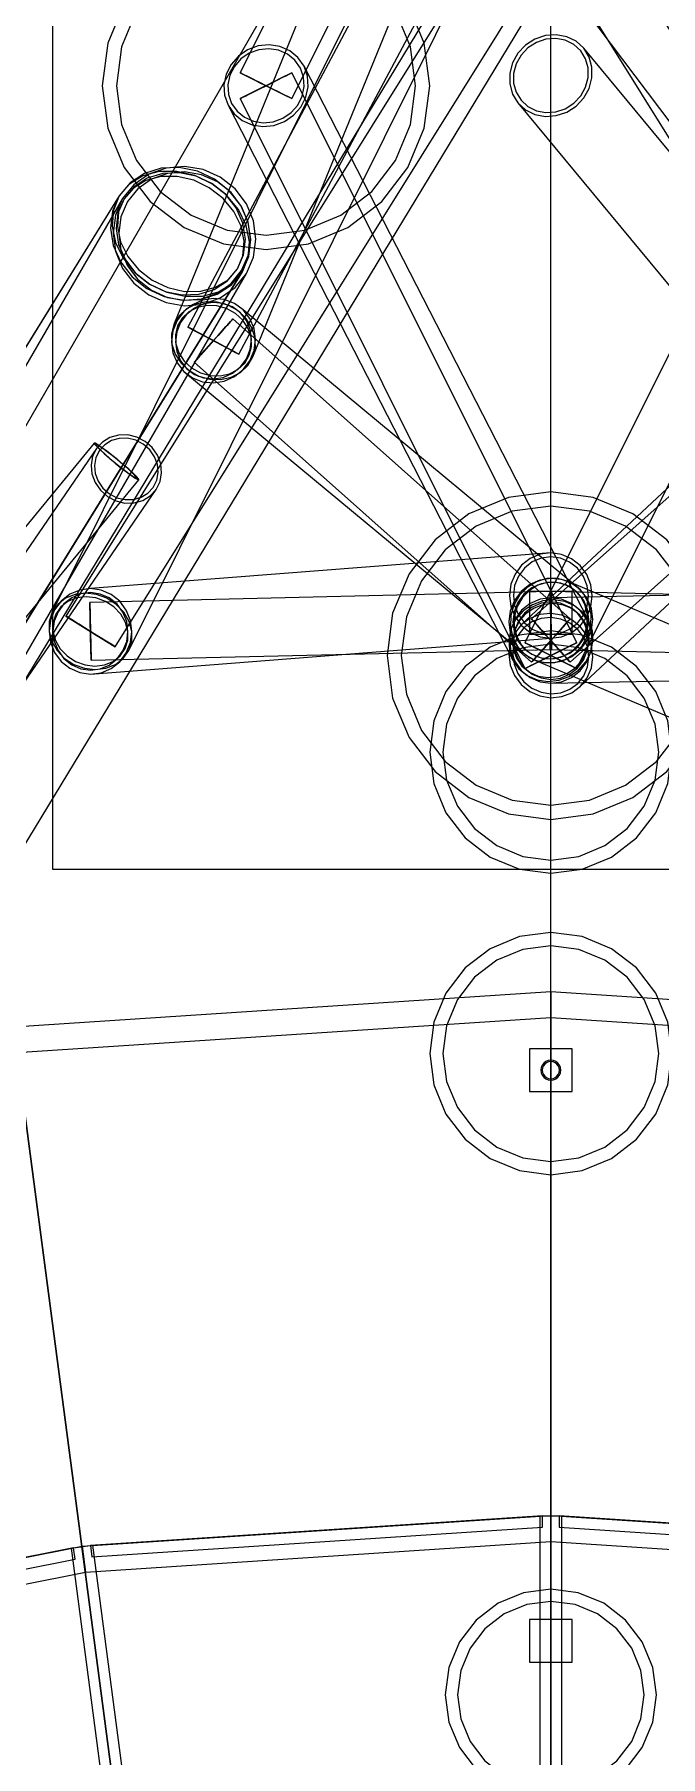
# Model space of a CAD drawing. Header units: millimetres. Extents: x -52000 to 54854, y -52000 to 53750.
# Drawn here: x -3626 to 770, y 23532 to 35620 of the extents above; entities that cross this region are included whole.
import ezdxf

# ---------------------------------------------------------------- set-up
doc = ezdxf.new("R2010")
doc.units = ezdxf.units.MM
for name, color, linetype, lineweight in [('D-BMK-AXIS', 7, 'Continuous', 13), ('D-STR-BASE', 7, 'Continuous', 25), ('D-STR-DECK', 7, 'Continuous', 25), ('D-STR-STRC', 7, 'Continuous', 25)]:
    doc.layers.add(name, color=color, linetype=linetype, lineweight=lineweight)

msp = doc.modelspace()

# ---------------------------------------------------------------- linework, layer by layer
at = {"layer": 'D-BMK-AXIS'}
msp.add_line((0, -24500), (0, 48000), dxfattribs=at)
msp.add_lwpolyline([(0, 39259.8), (-34000, -19629.9), (34000, -19629.9)], close=True, dxfattribs=at)
at = {"layer": 'D-STR-BASE'}
msp.add_lwpolyline([(-3500, 29759.8), (3500, 29759.8), (3500, 40759.8), (-3500, 40759.8)], close=True, dxfattribs=at)
at = {"layer": 'D-STR-DECK'}
for points in [[(0, 28720), (0, 28900), (-3772.2, 28652.8), (-3748.7, 28474.3)], [(0, 6000), (0, 28900), (-3772.2, 28652.8), (-783.2, 5948.7)], [(3748.7, 28474.3), (3772.2, 28652.8), (0, 28900), (0, 28720)], [(783.2, 5948.7), (3772.2, 28652.8), (0, 28900), (0, 6000)], [(-783.2, 5948.7), (-3772.2, 28652.8), (-7479.9, 27915.3), (-1552.9, 5795.6)], [(-150, 28200), (150, 28200), (150, 28500), (-150, 28500)], [(-70, 28350), (-67.6, 28331.9), (-60.6, 28315), (-49.5, 28300.5), (-35, 28289.4), (-18.1, 28282.4), (0, 28280), (18.1, 28282.4), (35, 28289.4), (49.5, 28300.5), (60.6, 28315), (67.6, 28331.9), (70, 28350), (67.6, 28368.1), (60.6, 28385), (49.5, 28399.5), (35, 28410.6), (18.1, 28417.6), (0, 28420), (-18.1, 28417.6), (-35, 28410.6), (-49.5, 28399.5), (-60.6, 28385), (-67.6, 28368.1)], [(0, 28410), (-15.5, 28408), (-30, 28402), (-42.4, 28392.4), (-52, 28380), (-58, 28365.5), (-60, 28350), (-58, 28334.5), (-52, 28320), (-42.4, 28307.6), (-30, 28298), (-15.5, 28292), (0, 28290), (15.5, 28292), (30, 28298), (42.4, 28307.6), (52, 28320), (58, 28334.5), (60, 28350), (58, 28365.5), (52, 28380), (42.4, 28392.4), (30, 28402), (15.5, 28408)], [(0, 25041.6), (0, 25221.6), (-3292.1, 25005.9), (-3268.6, 24827.4)], [(-59.2, 25141.6), (-59.4, 25221.6), (-3233.2, 25013.6), (-3222.9, 24934.2)], [(-75, 18335.1), (-75, 25221.6), (75, 25221.6), (75, 18335.1)], [(3268.6, 24827.4), (3292.1, 25005.9), (0, 25221.6), (0, 25041.6)], [(3222.9, 24934.2), (3233.2, 25013.6), (59.4, 25221.6), (59.2, 25141.6)], [(-3268.6, 24827.4), (-3292.1, 25005.9), (-6527.8, 24362.2), (-6481.3, 24188.4)], [(-3340.4, 24918.7), (-3351, 24998), (-6470.4, 24377.5), (-6449.9, 24300.2)], [(-2467.6, 18168.4), (-3366.4, 24996.1), (-3217.7, 25015.7), (-2318.9, 18188)]]:
    msp.add_lwpolyline(points, close=True, dxfattribs=at)
at = {"layer": 'D-STR-STRC'}
for points in [[(-277.7, 39373.4), (-2646.8, 33584.1), (-2663.6, 33515.9), (-2660.4, 33444.7), (-2637.3, 33375.2), (-2595.9, 33312.2), (-2539.1, 33260), (-2470.7, 33222.2), (-2395.4, 33201.2), (-2318.3, 33198.6), (-2244.6, 33214.5), (-2179.5, 33247.9), (-2127.2, 33296.4), (-2091.5, 33356.8), (277.7, 39146.2)], [(-268.5, 38049), (-3501, 31563.6), (-3521.9, 31499), (-3523, 31429.6), (-3504.3, 31360.2), (-3467.1, 31295.6), (-3413.9, 31240.1), (-3348.3, 31197.5), (-3274.9, 31170.8), (-3198.6, 31161.7), (-3124.6, 31170.9), (-3057.9, 31197.8), (-3003.2, 31240.4), (-2964.1, 31296), (268.5, 37781.4)], [(-256.5, 36761.1), (-4415, 29902.7), (-4440.1, 29841.5), (-4446.1, 29773.9), (-4432.4, 29704.5), (-4400.1, 29638), (-4351.3, 29578.9), (-4289.4, 29531.3), (-4218.5, 29498.4), (-4143.6, 29482.4), (-4069.6, 29484.5), (-4001.7, 29504.5), (-3944.5, 29541.1), (-3901.9, 29591.6), (256.5, 36450.1)], [(-255.5, 36448.7), (2113.6, 33313.5), (2160.5, 33255.4), (2221.6, 33211.9), (2292.8, 33186), (2369.1, 33179.5), (2445.5, 33192.8), (2516.6, 33225.1), (2577.8, 33274), (2624.6, 33336.4), (2654.1, 33407.9), (2664.2, 33483.7), (2654.1, 33558.5), (2624.6, 33627.4), (255.5, 36762.5)], [(3463.6, 31621.2), (231, 35522.4), (177.2, 35571.3), (111.4, 35603.8), (37.9, 35617.8), (-38.1, 35612.1), (-111.6, 35587.4), (-177.4, 35545.1), (-231.1, 35488.3), (-269.1, 35420.7), (-288.8, 35347.1), (-288.8, 35272.3), (-269, 35201.6), (-231, 35139.6), (3001.5, 31238.4)], [(-4046.9, 30650), (-2137.6, 33941.3), (-2087.5, 34057.1), (-2070.4, 34183), (-2087.5, 34310.3), (-2137.6, 34430.4), (-2217.4, 34535.1), (-2321.3, 34617.2), (-2442.4, 34671.2), (-2572.3, 34693.4), (-2702.2, 34682.2), (-2823.2, 34638.4), (-2927.1, 34565.1), (-3006.9, 34467.1), (-4916.2, 31175.9)], [(-6574.4, 26817.2), (-2166.2, 33952.8), (-2124.6, 34052.9), (-2115.4, 34164.5), (-2139.1, 34279.7), (-2194, 34390.9), (-2276.6, 34490.5), (-2381, 34571.6), (-2500.3, 34628.7), (-2626.2, 34657.9), (-2750.3, 34657.3), (-2864, 34626.9), (-2959.5, 34568.7), (-3030.5, 34486.8), (-7438.8, 27351.2)], [(-5365.5, 28781.8), (-2166.8, 33952.9), (-2120.1, 34061.3), (-2106, 34180.5), (-2125.5, 34302.5), (-2177.3, 34418.8), (-2257.8, 34521.6), (-2361.5, 34603.8), (-2481.4, 34659.9), (-2609.3, 34686), (-2736.5, 34680.4), (-2854.3, 34643.4), (-2954.7, 34577.6), (-3030.9, 34487.4), (-6229.6, 29316.3)], [(2160.6, 33686.1), (-208.5, 31475.5), (-255.4, 31415.8), (-284.9, 31345.5), (-294.9, 31269.4), (-284.9, 31192.6), (-255.4, 31120.4), (-208.5, 31057.7), (-147.5, 31008.8), (-76.3, 30976.9), (0, 30964.4), (76.3, 30972), (147.5, 30999.2), (208.5, 31044.2), (2577.7, 33254.8)], [(-5765.5, 28053.8), (-2771.2, 32426.4), (-2744.1, 32481.3), (-2733.1, 32542.2), (-2739, 32605), (-2761.4, 32665.5), (-2798.7, 32719.4), (-2848.4, 32763.1), (-2907.2, 32793.7), (-2970.9, 32809), (-3035.4, 32808), (-3096.1, 32790.8), (-3148.9, 32758.5), (-3190.3, 32713.4), (-6184.7, 28340.8)], [(-4062.3, 31070.2), (-2893.2, 32493.6), (-2896.2, 32500.9), (-2909.8, 32516.4), (-2932.8, 32539.2), (-2963.9, 32567.7), (-3000.9, 32599.9), (-3041.2, 32633.6), (-3082.2, 32666.6), (-3120.9, 32696.6), (-3154.9, 32721.6), (-3181.7, 32739.8), (-3199.6, 32750), (-3207.3, 32751.6), (-4376.4, 31328.1)], [(4275.3, 30023.5), (116.8, 31781.9), (45.6, 31800.9), (-28.8, 31799.8), (-101.1, 31778.7), (-166.6, 31738.9), (-220.8, 31683.3), (-259.9, 31615.5), (-281.3, 31540.2), (-283.5, 31462.6), (-266.4, 31387.9), (-231.1, 31321.3), (-180.1, 31267.2), (-116.8, 31229.3), (4041.6, 29470.9)], [(3232.5, 31729.8), (0, 31665.2), (-75.2, 31655.1), (-145.2, 31625.2), (-205.4, 31577.6), (-251.5, 31515.5), (-280.5, 31443.2), (-290.4, 31365.6), (-280.5, 31287.9), (-251.5, 31215.5), (-205.4, 31153.3), (-145.2, 31105.6), (-75.2, 31075.5), (0, 31065.2), (3232.5, 31129.8)]]:
    msp.add_lwpolyline(points, dxfattribs=at)
for points in [[(-2181.7, 35350.7), (-1818.3, 35168.9), (181.7, 39168.9), (-181.7, 39350.7)], [(-2548.4, 33566), (-2189.8, 33374.9), (179.3, 37819.6), (-179.3, 38010.8)], [(-3404.9, 31537.5), (-3060.2, 31322.2), (172.3, 36498), (-172.3, 36713.2)], [(-172.3, 36498), (3060.2, 31322.2), (3404.9, 31537.5), (172.3, 36713.2)], [(-850, 35259.8), (-889.2, 35557.5), (-1004.1, 35834.8), (-1186.8, 36073), (-1425, 36255.7), (-1702.4, 36370.6), (-2000, 36409.8), (-2297.6, 36370.6), (-2575, 36255.7), (-2813.2, 36073), (-2995.9, 35834.8), (-3110.8, 35557.5), (-3150, 35259.8), (-3110.8, 34962.2), (-2995.9, 34684.8), (-2813.2, 34446.6), (-2575, 34263.9), (-2297.6, 34149), (-2000, 34109.8), (-1702.4, 34149), (-1425, 34263.9), (-1186.8, 34446.6), (-1004.1, 34684.8), (-889.2, 34962.2)], [(-950, 35259.8), (-985.8, 35531.6), (-1090.7, 35784.8), (-1257.5, 36002.3), (-1475, 36169.1), (-1728.2, 36274), (-2000, 36309.8), (-2271.8, 36274), (-2525, 36169.1), (-2742.5, 36002.3), (-2909.3, 35784.8), (-3014.2, 35531.6), (-3050, 35259.8), (-3014.2, 34988.1), (-2909.3, 34734.8), (-2742.5, 34517.4), (-2525, 34350.5), (-2271.8, 34245.6), (-2000, 34209.8), (-1728.2, 34245.6), (-1475, 34350.5), (-1257.5, 34517.4), (-1090.7, 34734.8), (-985.8, 34988.1)], [(-2295.8, 35267.1), (-2291.3, 35192.6), (-2266.9, 35122.8), (-266.9, 31228.1), (-224.3, 31167.6), (-166.4, 31120.6), (-97.2, 31090.2), (-21.4, 31078.5), (55.9, 31086.4), (129.3, 31113.3), (194, 31157.4), (245.4, 31215.6), (280.2, 31284), (295.8, 31357.9), (291.3, 31432.4), (266.9, 31502.2), (-1733.1, 35396.9), (-1775.7, 35457.4), (-1833.6, 35504.4), (-1902.8, 35534.8), (-1978.6, 35546.5), (-2055.9, 35538.6), (-2129.3, 35511.7), (-2194, 35467.6), (-2245.4, 35409.4), (-2280.2, 35341)], [(-2266.9, 35122.8), (-2224.3, 35062.3), (-2166.4, 35015.2), (-2097.2, 34984.8), (-2021.4, 34973.2), (-1944.1, 34981.1), (-1870.7, 35008), (-1806, 35052), (-1754.6, 35110.2), (-1719.8, 35178.6), (-1704.2, 35252.6), (-1708.7, 35327), (-1733.1, 35396.9), (-1775.7, 35457.4), (-1833.6, 35504.4), (-1902.8, 35534.8), (-1978.6, 35546.5), (-2055.9, 35538.6), (-2129.3, 35511.7), (-2194, 35467.6), (-2245.4, 35409.4), (-2280.2, 35341), (-2295.8, 35267.1), (-2291.3, 35192.6)], [(231, 35522.4), (177.2, 35571.3), (111.4, 35603.8), (37.9, 35617.8), (-38.1, 35612.1), (-111.6, 35587.4), (-177.4, 35545.1), (-231.1, 35488.3), (-269.1, 35420.7), (-288.8, 35347.1), (-288.8, 35272.3), (-269, 35201.6), (-231, 35139.6), (-177.2, 35090.7), (-111.4, 35058.2), (-37.9, 35044.3), (38.1, 35049.9), (111.6, 35074.7), (177.4, 35117), (231.1, 35173.8), (269.1, 35241.3), (288.8, 35315), (288.8, 35389.8), (269, 35460.5)], [(209.4, 35504.6), (160.7, 35548.9), (101, 35578.4), (34.4, 35591), (-34.6, 35585.9), (-101.1, 35563.4), (-160.8, 35525.1), (-209.6, 35473.6), (-244, 35412.4), (-261.8, 35345.6), (-261.8, 35277.8), (-243.9, 35213.6), (-209.4, 35157.5), (-160.7, 35113.2), (-101, 35083.7), (-34.4, 35071.1), (34.6, 35076.2), (101.1, 35098.6), (160.8, 35136.9), (209.6, 35188.5), (244, 35249.7), (261.8, 35316.5), (261.8, 35384.3), (243.9, 35448.4)], [(-2242, 35135.6), (-2203.4, 35080.7), (-2150.9, 35038), (-2088.2, 35010.5), (-2019.4, 34999.9), (-1949.4, 35007.1), (-1882.7, 35031.5), (-1824.1, 35071.4), (-1777.5, 35124.2), (-1746, 35186.2), (-1731.8, 35253.2), (-1735.9, 35320.7), (-1758, 35384.1), (-1796.6, 35438.9), (-1849.1, 35481.6), (-1911.8, 35509.2), (-1980.6, 35519.7), (-2050.6, 35512.6), (-2117.3, 35488.2), (-2175.9, 35448.2), (-2222.5, 35395.5), (-2254, 35333.4), (-2268.2, 35266.4), (-2264.1, 35198.9)], [(-2181.7, 35350.7), (-2175.6, 35347.6), (-2157.4, 35338.5), (-2128.5, 35324.1), (-2090.9, 35305.3), (-2047, 35283.3), (-2000, 35259.8), (-1953, 35236.3), (-1909.1, 35214.4), (-1871.5, 35195.6), (-1842.6, 35181.1), (-1824.4, 35172), (-1818.3, 35168.9), (-1824.4, 35172), (-1842.6, 35181.1), (-1871.5, 35195.6), (-1909.1, 35214.4), (-1953, 35236.3), (-2000, 35259.8), (-2047, 35283.3), (-2090.9, 35305.3), (-2128.5, 35324.1), (-2157.4, 35338.5), (-2175.6, 35347.6)], [(-2181.7, 35168.9), (-181.7, 31168.9), (181.7, 31350.7), (-1818.3, 35350.7)], [(-2181.7, 35168.9), (-2175.6, 35172), (-2157.4, 35181.1), (-2128.5, 35195.6), (-2090.9, 35214.4), (-2047, 35236.3), (-2000, 35259.8), (-1953, 35283.3), (-1909.1, 35305.3), (-1871.5, 35324.1), (-1842.6, 35338.5), (-1824.4, 35347.6), (-1818.3, 35350.7), (-1824.4, 35347.6), (-1842.6, 35338.5), (-1871.5, 35324.1), (-1909.1, 35305.3), (-1953, 35283.3), (-2000, 35259.8), (-2047, 35236.3), (-2090.9, 35214.4), (-2128.5, 35195.6), (-2157.4, 35181.1), (-2175.6, 35172)], [(-2167.4, 35343.5), (-2161.7, 35340.7), (-2145, 35332.3), (-2118.4, 35319), (-2083.7, 35301.7), (-2043.3, 35281.5), (-2000, 35259.8), (-1956.7, 35238.2), (-1916.3, 35218), (-1881.6, 35200.6), (-1855, 35187.3), (-1838.3, 35179), (-1832.6, 35176.1), (-1838.3, 35179), (-1855, 35187.3), (-1881.6, 35200.6), (-1916.3, 35218), (-1956.7, 35238.2), (-2000, 35259.8), (-2043.3, 35281.5), (-2083.7, 35301.7), (-2118.4, 35319), (-2145, 35332.3), (-2161.7, 35340.7)], [(-2167.4, 35176.1), (-2161.7, 35179), (-2145, 35187.3), (-2118.4, 35200.6), (-2083.7, 35218), (-2043.3, 35238.2), (-2000, 35259.8), (-1956.7, 35281.5), (-1916.3, 35301.7), (-1881.6, 35319), (-1855, 35332.3), (-1838.3, 35340.7), (-1832.6, 35343.5), (-1838.3, 35340.7), (-1855, 35332.3), (-1881.6, 35319), (-1916.3, 35301.7), (-1956.7, 35281.5), (-2000, 35259.8), (-2043.3, 35238.2), (-2083.7, 35218), (-2118.4, 35200.6), (-2145, 35187.3), (-2161.7, 35179)], [(-181.7, 31350.7), (181.7, 31168.9), (2181.7, 35168.9), (1818.3, 35350.7)], [(-2572.3, 34693.4), (-2702.2, 34682.2), (-2823.2, 34638.4), (-2927.1, 34565.1), (-3006.9, 34467.1), (-3057, 34351.3), (-3074.1, 34225.4), (-3057, 34098), (-3006.9, 33977.9), (-2927.1, 33873.3), (-2823.2, 33791.1), (-2702.2, 33737.2), (-2572.3, 33715), (-2442.4, 33726.2), (-2321.3, 33770), (-2217.4, 33843.3), (-2137.6, 33941.3), (-2087.5, 34057.1), (-2070.4, 34183), (-2087.5, 34310.3), (-2137.6, 34430.4), (-2217.4, 34535.1), (-2321.3, 34617.2), (-2442.4, 34671.2)], [(-3030.9, 34487.4), (-3077.6, 34379), (-3091.7, 34259.7), (-3072.2, 34137.8), (-3020.4, 34021.5), (-2939.9, 33918.7), (-2836.2, 33836.4), (-2716.3, 33780.3), (-2588.4, 33754.2), (-2461.2, 33759.8), (-2343.4, 33796.8), (-2243, 33862.7), (-2166.8, 33952.9), (-2120.1, 34061.3), (-2106, 34180.5), (-2125.5, 34302.5), (-2177.3, 34418.8), (-2257.8, 34521.6), (-2361.5, 34603.8), (-2481.4, 34659.9), (-2609.3, 34686), (-2736.5, 34680.4), (-2854.3, 34643.4), (-2954.7, 34577.6)], [(-3030.5, 34486.8), (-3072, 34386.7), (-3081.3, 34275.1), (-3057.6, 34159.9), (-3002.6, 34048.7), (-2920.1, 33949.1), (-2815.6, 33868), (-2696.4, 33810.9), (-2570.4, 33781.7), (-2446.4, 33782.3), (-2332.7, 33812.7), (-2237.1, 33870.9), (-2166.2, 33952.8), (-2124.6, 34052.9), (-2115.4, 34164.5), (-2139.1, 34279.7), (-2194, 34390.9), (-2276.6, 34490.5), (-2381, 34571.6), (-2500.3, 34628.7), (-2626.2, 34657.9), (-2750.3, 34657.3), (-2864, 34626.9), (-2959.5, 34568.7)], [(-2996.9, 34466.3), (-3039.9, 34366.4), (-3052.9, 34256.6), (-3034.9, 34144.3), (-2987.2, 34037.1), (-2913.1, 33942.4), (-2817.5, 33866.6), (-2707, 33815), (-2589.2, 33790.9), (-2472, 33796.1), (-2363.5, 33830.2), (-2271, 33890.8), (-2200.8, 33973.9), (-2157.8, 34073.8), (-2144.8, 34183.7), (-2162.8, 34296), (-2210.5, 34403.2), (-2284.6, 34497.8), (-2380.2, 34573.6), (-2490.7, 34625.3), (-2608.5, 34649.4), (-2725.7, 34644.2), (-2834.2, 34610.1), (-2926.7, 34549.4)], [(-2996.5, 34465.8), (-3034.7, 34373.5), (-3043.2, 34270.8), (-3021.4, 34164.6), (-2970.8, 34062.1), (-2894.8, 33970.4), (-2798.5, 33895.7), (-2688.7, 33843.1), (-2572.6, 33816.2), (-2458.4, 33816.7), (-2353.6, 33844.8), (-2265.6, 33898.3), (-2200.2, 33973.8), (-2161.9, 34066.1), (-2153.4, 34168.8), (-2175.2, 34275), (-2225.9, 34377.5), (-2301.9, 34469.2), (-2398.1, 34543.9), (-2508, 34596.5), (-2624, 34623.4), (-2738.3, 34622.9), (-2843, 34594.8), (-2931.1, 34541.3)], [(-2572.3, 34654.8), (-2691.9, 34644.5), (-2803.4, 34604.2), (-2899.2, 34536.6), (-2972.7, 34446.4), (-3018.9, 34339.7), (-3034.6, 34223.7), (-3018.9, 34106.4), (-2972.7, 33995.8), (-2899.2, 33899.3), (-2803.4, 33823.7), (-2691.9, 33773.9), (-2572.3, 33753.5), (-2452.6, 33763.8), (-2341.1, 33804.2), (-2245.3, 33871.7), (-2171.8, 33962), (-2125.6, 34068.7), (-2109.9, 34184.7), (-2125.6, 34302), (-2171.8, 34412.6), (-2245.3, 34509.1), (-2341.1, 34584.7), (-2452.6, 34634.4)], [(-2664, 33461.9), (-2653.9, 33385.5), (-2624.5, 33314.9), (-2577.6, 33254.8), (-208.5, 31290), (-147.4, 31244.7), (-76.3, 31217.1), (0, 31209.2), (76.3, 31221.6), (147.4, 31253.2), (208.5, 31302.1), (255.4, 31364.9), (284.8, 31437.2), (294.9, 31514.2), (284.8, 31590.6), (255.4, 31661.2), (208.5, 31721.2), (-2160.6, 33686.1), (-2221.7, 33731.4), (-2292.8, 33758.9), (-2369.1, 33766.8), (-2445.4, 33754.5), (-2516.6, 33722.8), (-2577.6, 33674), (-2624.5, 33611.2), (-2653.9, 33538.9)], [(-2369.1, 33766.8), (-2445.4, 33754.5), (-2516.6, 33722.8), (-2577.6, 33674), (-2624.5, 33611.2), (-2653.9, 33538.9), (-2664, 33461.9), (-2653.9, 33385.5), (-2624.5, 33314.9), (-2577.6, 33254.8), (-2516.6, 33209.5), (-2445.4, 33182), (-2369.1, 33174.1), (-2292.8, 33186.4), (-2221.7, 33218.1), (-2160.6, 33267), (-2113.8, 33329.7), (-2084.3, 33402), (-2074.2, 33479), (-2084.3, 33555.4), (-2113.8, 33626.1), (-2160.6, 33686.1), (-2221.7, 33731.4), (-2292.8, 33758.9)], [(-2646.8, 33584.1), (-2663.6, 33515.9), (-2660.4, 33444.7), (-2637.3, 33375.2), (-2595.9, 33312.2), (-2539.1, 33260), (-2470.7, 33222.2), (-2395.4, 33201.2), (-2318.3, 33198.6), (-2244.6, 33214.5), (-2179.5, 33247.9), (-2127.2, 33296.4), (-2091.5, 33356.8), (-2074.6, 33425), (-2077.9, 33496.2), (-2100.9, 33565.7), (-2142.3, 33628.7), (-2199.1, 33680.9), (-2267.5, 33718.8), (-2342.8, 33739.7), (-2420, 33742.3), (-2493.6, 33726.4), (-2558.8, 33693), (-2611, 33644.5)], [(-2369.1, 33739.2), (-2438.3, 33728), (-2502.8, 33699.3), (-2558.2, 33655), (-2600.7, 33598.1), (-2627.4, 33532.5), (-2636.5, 33462.7), (-2627.4, 33393.4), (-2600.7, 33329.4), (-2558.2, 33275), (-2502.8, 33233.9), (-2438.3, 33208.9), (-2369.1, 33201.8), (-2299.9, 33212.9), (-2235.4, 33241.6), (-2180.1, 33286), (-2137.6, 33342.8), (-2110.9, 33408.4), (-2101.8, 33478.2), (-2110.9, 33547.5), (-2137.6, 33611.5), (-2180.1, 33666), (-2235.4, 33707), (-2299.9, 33732)], [(-2620.9, 33573.5), (-2636.1, 33511.7), (-2633.2, 33447.1), (-2612.3, 33384.1), (-2574.8, 33327), (-2523.3, 33279.7), (-2461.2, 33245.3), (-2393, 33226.3), (-2323, 33224), (-2256.3, 33238.4), (-2197.2, 33268.7), (-2149.8, 33312.7), (-2117.4, 33367.4), (-2102.1, 33429.2), (-2105, 33493.8), (-2126, 33556.8), (-2163.5, 33613.9), (-2215, 33661.3), (-2277, 33695.6), (-2345.3, 33714.6), (-2415.2, 33716.9), (-2482, 33702.5), (-2541.1, 33672.2), (-2588.4, 33628.2)], [(-2504.1, 33318.6), (-135, 31213.3), (135, 31517.1), (-2234.1, 33622.4)], [(-2504.1, 33318.6), (-2499.5, 33323.7), (-2486, 33338.9), (-2464.6, 33363.1), (-2436.6, 33394.5), (-2404.1, 33431.1), (-2369.1, 33470.5), (-2334.2, 33509.8), (-2301.6, 33546.4), (-2273.7, 33577.9), (-2252.2, 33602), (-2238.7, 33617.2), (-2234.1, 33622.4), (-2238.7, 33617.2), (-2252.2, 33602), (-2273.7, 33577.9), (-2301.6, 33546.4), (-2334.2, 33509.8), (-2369.1, 33470.5), (-2404.1, 33431.1), (-2436.6, 33394.5), (-2464.6, 33363.1), (-2486, 33338.9), (-2499.5, 33323.7)], [(-2493.5, 33330.5), (-2489.2, 33335.3), (-2476.8, 33349.3), (-2457, 33371.5), (-2431.3, 33400.5), (-2401.3, 33434.2), (-2369.1, 33470.5), (-2336.9, 33506.7), (-2306.9, 33540.4), (-2281.2, 33569.4), (-2261.4, 33591.6), (-2249, 33605.6), (-2244.8, 33610.4), (-2249, 33605.6), (-2261.4, 33591.6), (-2281.2, 33569.4), (-2306.9, 33540.4), (-2336.9, 33506.7), (-2369.1, 33470.5), (-2401.3, 33434.2), (-2431.3, 33400.5), (-2457, 33371.5), (-2476.8, 33349.3), (-2489.2, 33335.3)], [(-135, 31517.1), (135, 31213.3), (2504.1, 33318.6), (2234.1, 33622.4)], [(-2548.4, 33566), (-2542.3, 33562.8), (-2524.4, 33553.2), (-2495.9, 33538), (-2458.8, 33518.3), (-2415.5, 33495.2), (-2369.1, 33470.5), (-2322.7, 33445.7), (-2279.5, 33422.7), (-2242.3, 33402.9), (-2213.8, 33387.7), (-2195.9, 33378.1), (-2189.8, 33374.9), (-2195.9, 33378.1), (-2213.8, 33387.7), (-2242.3, 33402.9), (-2279.5, 33422.7), (-2322.7, 33445.7), (-2369.1, 33470.5), (-2415.5, 33495.2), (-2458.8, 33518.3), (-2495.9, 33538), (-2524.4, 33553.2), (-2542.3, 33562.8)], [(-2534.3, 33558.5), (-2528.7, 33555.5), (-2512.2, 33546.7), (-2485.9, 33532.7), (-2451.7, 33514.5), (-2411.9, 33493.3), (-2369.1, 33470.5), (-2326.4, 33447.7), (-2286.5, 33426.4), (-2252.3, 33408.2), (-2226.1, 33394.2), (-2209.6, 33385.4), (-2203.9, 33382.4), (-2209.6, 33385.4), (-2226.1, 33394.2), (-2252.3, 33408.2), (-2286.5, 33426.4), (-2326.4, 33447.7), (-2369.1, 33470.5), (-2411.9, 33493.3), (-2451.7, 33514.5), (-2485.9, 33532.7), (-2512.2, 33546.7), (-2528.7, 33555.5)], [(-3190.3, 32713.4), (-3217.4, 32658.5), (-3228.4, 32597.6), (-3222.5, 32534.8), (-3200.1, 32474.3), (-3162.8, 32420.4), (-3113, 32376.7), (-3054.3, 32346.1), (-2990.5, 32330.8), (-2926.1, 32331.8), (-2865.4, 32349), (-2812.5, 32381.3), (-2771.2, 32426.4), (-2744.1, 32481.3), (-2733.1, 32542.2), (-2739, 32605), (-2761.4, 32665.5), (-2798.7, 32719.4), (-2848.4, 32763.1), (-2907.2, 32793.7), (-2970.9, 32809), (-3035.4, 32808), (-3096.1, 32790.8), (-3148.9, 32758.5)], [(-3169.7, 32699.3), (-3194.1, 32649.8), (-3204, 32594.9), (-3198.7, 32538.2), (-3178.5, 32483.7), (-3144.9, 32435.1), (-3100, 32395.7), (-3047, 32368.2), (-2989.6, 32354.3), (-2931.5, 32355.2), (-2876.7, 32370.7), (-2829.1, 32399.8), (-2791.8, 32440.5), (-2767.4, 32490), (-2757.5, 32544.9), (-2762.8, 32601.6), (-2783, 32656), (-2816.6, 32704.7), (-2861.5, 32744.1), (-2914.4, 32771.6), (-2971.9, 32785.4), (-3030, 32784.6), (-3084.7, 32769), (-3132.4, 32740)], [(-3207.3, 32751.6), (-3204.3, 32744.3), (-3190.8, 32728.8), (-3167.7, 32706), (-3136.6, 32677.5), (-3099.7, 32645.3), (-3059.3, 32611.6), (-3018.4, 32578.6), (-2979.6, 32548.6), (-2945.6, 32523.6), (-2918.8, 32505.4), (-2900.9, 32495.2), (-2893.2, 32493.6), (-2896.2, 32500.9), (-2909.8, 32516.4), (-2932.8, 32539.2), (-2963.9, 32567.7), (-3000.9, 32599.9), (-3041.2, 32633.6), (-3082.2, 32666.6), (-3120.9, 32696.6), (-3154.9, 32721.6), (-3181.7, 32739.8), (-3199.6, 32750)], [(-3194.9, 32741.4), (-3192.2, 32734.7), (-3179.7, 32720.4), (-3158.5, 32699.4), (-3129.8, 32673.2), (-3095.8, 32643.6), (-3058.6, 32612.5), (-3020.9, 32582.1), (-2985.2, 32554.4), (-2953.9, 32531.4), (-2929.2, 32514.6), (-2912.7, 32505.2), (-2905.6, 32503.8), (-2908.4, 32510.5), (-2920.8, 32524.8), (-2942.1, 32545.8), (-2970.7, 32572), (-3004.8, 32601.7), (-3041.9, 32632.8), (-3079.7, 32663.2), (-3115.4, 32690.8), (-3146.7, 32713.8), (-3171.4, 32730.6), (-3187.8, 32740)], [(1150, 31259.8), (1110.8, 31557.5), (995.9, 31834.8), (813.2, 32073), (575, 32255.7), (297.6, 32370.6), (0, 32409.8), (-297.6, 32370.6), (-575, 32255.7), (-813.2, 32073), (-995.9, 31834.8), (-1110.8, 31557.5), (-1150, 31259.8), (-1110.8, 30962.2), (-995.9, 30684.8), (-813.2, 30446.6), (-575, 30263.9), (-297.6, 30149), (0, 30109.8), (297.6, 30149), (575, 30263.9), (813.2, 30446.6), (995.9, 30684.8), (1110.8, 30962.2)], [(1050, 31259.8), (1014.2, 31531.6), (909.3, 31784.8), (742.5, 32002.3), (525, 32169.1), (271.8, 32274), (0, 32309.8), (-271.8, 32274), (-525, 32169.1), (-742.5, 32002.3), (-909.3, 31784.8), (-1014.2, 31531.6), (-1050, 31259.8), (-1014.2, 30988.1), (-909.3, 30734.8), (-742.5, 30517.4), (-525, 30350.5), (-271.8, 30245.6), (0, 30209.8), (271.8, 30245.6), (525, 30350.5), (742.5, 30517.4), (909.3, 30734.8), (1014.2, 30988.1)], [(-3523, 31431.3), (-3513.1, 31353.6), (-3484.1, 31281.2), (-3437.9, 31218.8), (-3377.8, 31170.8), (-3307.7, 31140.5), (-3232.5, 31129.9), (0, 31381.1), (75.2, 31390.9), (145.2, 31420.5), (205.4, 31467.9), (251.5, 31529.8), (280.6, 31602), (290.4, 31679.5), (280.6, 31757.2), (251.5, 31829.7), (205.4, 31892.1), (145.2, 31940), (75.2, 31970.4), (0, 31981), (-3232.5, 31729.8), (-3307.7, 31719.9), (-3377.8, 31690.3), (-3437.9, 31643), (-3484.1, 31581.1), (-3513.1, 31508.9)], [(0, 31981), (-75.2, 31971.1), (-145.2, 31941.5), (-205.4, 31894.2), (-251.5, 31832.3), (-280.6, 31760.1), (-290.4, 31682.5), (-280.6, 31604.9), (-251.5, 31532.4), (-205.4, 31470), (-145.2, 31422), (-75.2, 31391.7), (0, 31381.1), (75.2, 31390.9), (145.2, 31420.5), (205.4, 31467.9), (251.5, 31529.8), (280.6, 31602), (290.4, 31679.5), (280.6, 31757.2), (251.5, 31829.7), (205.4, 31892.1), (145.2, 31940), (75.2, 31970.4)], [(0, 31953), (-68.2, 31944.1), (-131.7, 31917.2), (-186.2, 31874.3), (-228.1, 31818.2), (-254.4, 31752.7), (-263.3, 31682.4), (-254.4, 31612), (-228.1, 31546.3), (-186.2, 31489.7), (-131.7, 31446.2), (-68.2, 31418.7), (0, 31409.1), (68.2, 31418), (131.7, 31444.8), (186.2, 31487.8), (228.1, 31543.9), (254.4, 31609.3), (263.3, 31679.7), (254.4, 31750.1), (228.1, 31815.8), (186.2, 31872.4), (131.7, 31915.9), (68.2, 31943.4)], [(0, 31802), (-76.3, 31789.7), (-147.4, 31758), (-208.5, 31709.1), (-255.4, 31646.4), (-284.8, 31574), (-294.9, 31497), (-284.8, 31420.6), (-255.4, 31350), (-208.5, 31290), (-147.4, 31244.7), (-76.3, 31217.1), (0, 31209.2), (76.3, 31221.6), (147.4, 31253.2), (208.5, 31302.1), (255.4, 31364.9), (284.8, 31437.2), (294.9, 31514.2), (284.8, 31590.6), (255.4, 31661.2), (208.5, 31721.2), (147.4, 31766.5), (76.3, 31794.1)], [(-116.8, 31229.3), (-45.6, 31210.3), (28.8, 31211.4), (101.1, 31232.5), (166.6, 31272.3), (220.8, 31327.9), (259.9, 31395.7), (281.3, 31471), (283.5, 31548.6), (266.4, 31623.3), (231.1, 31690), (180.1, 31744.1), (116.8, 31781.9), (45.6, 31800.9), (-28.8, 31799.8), (-101.1, 31778.7), (-166.6, 31738.9), (-220.8, 31683.3), (-259.9, 31615.5), (-281.3, 31540.2), (-283.5, 31462.6), (-266.4, 31387.9), (-231.1, 31321.3), (-180.1, 31267.2)], [(-3232.5, 31729.8), (-3307.7, 31719.9), (-3377.8, 31690.3), (-3437.9, 31643), (-3484.1, 31581.1), (-3513.1, 31508.9), (-3523, 31431.3), (-3513.1, 31353.6), (-3484.1, 31281.2), (-3437.9, 31218.8), (-3377.8, 31170.8), (-3307.7, 31140.5), (-3232.5, 31129.9), (-3157.4, 31139.7), (-3087.3, 31169.3), (-3027.2, 31216.7), (-2981, 31278.5), (-2952, 31350.7), (-2942.1, 31428.3), (-2952, 31506), (-2981, 31578.5), (-3027.2, 31640.8), (-3087.3, 31688.8), (-3157.4, 31719.1)], [(-3501, 31563.6), (-3521.9, 31499), (-3523, 31429.6), (-3504.3, 31360.2), (-3467.1, 31295.6), (-3413.9, 31240.1), (-3348.3, 31197.5), (-3274.9, 31170.8), (-3198.6, 31161.7), (-3124.6, 31170.9), (-3057.9, 31197.8), (-3003.2, 31240.4), (-2964.1, 31296), (-2943.2, 31360.7), (-2942.1, 31430.1), (-2960.8, 31499.4), (-2998, 31564.1), (-3051.2, 31619.6), (-3116.8, 31662.1), (-3190.2, 31688.8), (-3266.5, 31697.9), (-3340.5, 31688.7), (-3407.2, 31661.9), (-3461.9, 31619.2)], [(-3232.5, 31701.8), (-3300.7, 31692.8), (-3364.2, 31666), (-3418.8, 31623.1), (-3460.6, 31567), (-3486.9, 31501.5), (-3495.9, 31431.2), (-3486.9, 31360.8), (-3460.6, 31295), (-3418.8, 31238.5), (-3364.2, 31195), (-3300.7, 31167.5), (-3232.5, 31157.9), (-3164.4, 31166.8), (-3100.9, 31193.6), (-3046.3, 31236.6), (-3004.5, 31292.7), (-2978.2, 31358.1), (-2969.2, 31428.4), (-2978.2, 31498.9), (-3004.5, 31564.6), (-3046.3, 31621.1), (-3100.9, 31664.6), (-3164.4, 31692.1)], [(-3476, 31551.2), (-3494.9, 31492.5), (-3495.9, 31429.6), (-3478.9, 31366.7), (-3445.2, 31308.1), (-3397, 31257.8), (-3337.5, 31219.2), (-3270.9, 31195), (-3201.7, 31186.8), (-3134.6, 31195.1), (-3074.2, 31219.4), (-3024.6, 31258.1), (-2989.1, 31308.5), (-2970.2, 31367.1), (-2969.2, 31430), (-2986.2, 31492.9), (-3019.9, 31551.5), (-3068.1, 31601.8), (-3127.6, 31640.4), (-3194.2, 31664.7), (-3263.4, 31672.9), (-3330.5, 31664.5), (-3390.9, 31640.2), (-3440.5, 31601.5)], [(-3237.3, 31633), (-3227.8, 31226.7), (4.8, 31302.5), (-4.8, 31708.8)], [(0, 31774.3), (-69.2, 31763.1), (-133.7, 31734.4), (-189, 31690.1), (-231.5, 31633.2), (-258.2, 31567.6), (-267.4, 31497.8), (-258.2, 31428.6), (-231.5, 31364.5), (-189, 31310.1), (-133.7, 31269), (-69.2, 31244.1), (0, 31236.9), (69.2, 31248.1), (133.7, 31276.8), (189, 31321.1), (231.5, 31378), (258.2, 31443.6), (267.4, 31513.4), (258.2, 31582.7), (231.5, 31646.7), (189, 31701.1), (133.7, 31742.2), (69.2, 31767.2)], [(-105.9, 31255.1), (-41.3, 31237.8), (26.1, 31238.8), (91.7, 31258), (151.1, 31294.1), (200.2, 31344.5), (235.6, 31406), (255, 31474.2), (257, 31544.6), (241.5, 31612.3), (209.6, 31672.7), (163.3, 31721.8), (105.9, 31756.1), (41.3, 31773.4), (-26.1, 31772.4), (-91.7, 31753.2), (-151.1, 31717.2), (-200.2, 31666.7), (-235.6, 31605.2), (-255, 31537), (-257, 31466.6), (-241.5, 31398.9), (-209.6, 31338.5), (-163.3, 31289.4)], [(-150, 31409.5), (150, 31409.5), (150, 31709.5), (-150, 31709.5)], [(4.8, 31302.5), (4.6, 31309.4), (4.1, 31329.7), (3.4, 31362), (2.4, 31404), (1.2, 31453), (0, 31505.6), (-1.2, 31558.2), (-2.4, 31607.2), (-3.4, 31649.3), (-4.1, 31681.5), (-4.6, 31701.8), (-4.8, 31708.8), (-4.6, 31701.8), (-4.1, 31681.5), (-3.4, 31649.3), (-2.4, 31607.2), (-1.2, 31558.2), (0, 31505.6), (1.2, 31453), (2.4, 31404), (3.4, 31362), (4.1, 31329.7), (4.6, 31309.4)], [(-4.8, 31302.5), (3227.8, 31226.7), (3237.3, 31633), (4.8, 31708.8)], [(-4.8, 31302.5), (-4.6, 31309.4), (-4.1, 31329.7), (-3.4, 31362), (-2.4, 31404), (-1.2, 31453), (0, 31505.6), (1.2, 31558.2), (2.4, 31607.2), (3.4, 31649.3), (4.1, 31681.5), (4.6, 31701.8), (4.8, 31708.8), (4.6, 31701.8), (4.1, 31681.5), (3.4, 31649.3), (2.4, 31607.2), (1.2, 31558.2), (0, 31505.6), (-1.2, 31453), (-2.4, 31404), (-3.4, 31362), (-4.1, 31329.7), (-4.6, 31309.4)], [(4.4, 31318.5), (4.2, 31324.8), (3.8, 31343.5), (3.1, 31373.3), (2.2, 31412), (1.1, 31457.2), (0, 31505.6), (-1.1, 31554), (-2.2, 31599.2), (-3.1, 31637.9), (-3.8, 31667.7), (-4.2, 31686.4), (-4.4, 31692.8), (-4.2, 31686.4), (-3.8, 31667.7), (-3.1, 31637.9), (-2.2, 31599.2), (-1.1, 31554), (0, 31505.6), (1.1, 31457.2), (2.2, 31412), (3.1, 31373.3), (3.8, 31343.5), (4.2, 31324.8)], [(-4.4, 31318.5), (-4.2, 31324.8), (-3.8, 31343.5), (-3.1, 31373.3), (-2.2, 31412), (-1.1, 31457.2), (0, 31505.6), (1.1, 31554), (2.2, 31599.2), (3.1, 31637.9), (3.8, 31667.7), (4.2, 31686.4), (4.4, 31692.8), (4.2, 31686.4), (3.8, 31667.7), (3.1, 31637.9), (2.2, 31599.2), (1.1, 31554), (0, 31505.6), (-1.1, 31457.2), (-2.2, 31412), (-3.1, 31373.3), (-3.8, 31343.5), (-4.2, 31324.8)], [(-3227.8, 31226.7), (-3227.9, 31233.6), (-3228.4, 31253.9), (-3229.2, 31286.2), (-3230.2, 31328.2), (-3231.3, 31377.2), (-3232.5, 31429.8), (-3233.8, 31482.4), (-3234.9, 31531.4), (-3235.9, 31573.5), (-3236.7, 31605.7), (-3237.1, 31626), (-3237.3, 31633), (-3237.1, 31626), (-3236.7, 31605.7), (-3235.9, 31573.5), (-3234.9, 31531.4), (-3233.8, 31482.4), (-3232.5, 31429.8), (-3231.3, 31377.2), (-3230.2, 31328.2), (-3229.2, 31286.2), (-3228.4, 31253.9), (-3227.9, 31233.6)], [(-3228.2, 31242.7), (-3228.3, 31249), (-3228.7, 31267.7), (-3229.4, 31297.5), (-3230.4, 31336.2), (-3231.4, 31381.4), (-3232.5, 31429.8), (-3233.7, 31478.3), (-3234.7, 31523.4), (-3235.7, 31562.1), (-3236.3, 31591.9), (-3236.8, 31610.6), (-3236.9, 31617), (-3236.8, 31610.6), (-3236.3, 31591.9), (-3235.7, 31562.1), (-3234.7, 31523.4), (-3233.7, 31478.3), (-3232.5, 31429.8), (-3231.4, 31381.4), (-3230.4, 31336.2), (-3229.4, 31297.5), (-3228.7, 31267.7), (-3228.3, 31249)], [(-266.9, 31228.1), (-224.3, 31167.6), (-166.4, 31120.6), (-97.2, 31090.2), (-21.4, 31078.5), (55.9, 31086.4), (129.3, 31113.3), (194, 31157.4), (245.4, 31215.6), (280.2, 31284), (295.8, 31357.9), (291.3, 31432.4), (266.9, 31502.2), (224.3, 31562.8), (166.4, 31609.8), (97.2, 31640.2), (21.4, 31651.8), (-55.9, 31643.9), (-129.3, 31617.1), (-194, 31573), (-245.4, 31514.8), (-280.2, 31446.4), (-295.8, 31372.4), (-291.3, 31298)], [(0, 31555.2), (-76.3, 31547.6), (-147.5, 31520.4), (-208.5, 31475.5), (-255.4, 31415.8), (-284.9, 31345.5), (-294.9, 31269.4), (-284.9, 31192.6), (-255.4, 31120.4), (-208.5, 31057.7), (-147.5, 31008.8), (-76.3, 30976.9), (0, 30964.4), (76.3, 30972), (147.5, 30999.2), (208.5, 31044.2), (255.4, 31103.8), (284.9, 31174.1), (294.9, 31250.2), (284.9, 31327), (255.4, 31399.2), (208.5, 31461.9), (147.5, 31510.9), (76.3, 31542.7)], [(0, 31665.2), (-75.2, 31655.1), (-145.2, 31625.2), (-205.4, 31577.6), (-251.5, 31515.5), (-280.5, 31443.2), (-290.4, 31365.6), (-280.5, 31287.9), (-251.5, 31215.5), (-205.4, 31153.3), (-145.2, 31105.6), (-75.2, 31075.5), (0, 31065.2), (75.2, 31075.3), (145.2, 31105.2), (205.4, 31152.8), (251.5, 31214.9), (280.5, 31287.2), (290.4, 31364.8), (280.5, 31442.5), (251.5, 31514.9), (205.4, 31577), (145.2, 31624.8), (75.2, 31654.9)], [(-242, 31240.9), (-203.4, 31186.1), (-150.9, 31143.4), (-88.2, 31115.9), (-19.4, 31105.3), (50.6, 31112.5), (117.3, 31136.8), (175.9, 31176.8), (222.5, 31229.6), (254, 31291.6), (268.2, 31358.6), (264.1, 31426.1), (242, 31489.4), (203.4, 31544.3), (150.9, 31587), (88.2, 31614.5), (19.4, 31625.1), (-50.6, 31617.9), (-117.3, 31593.5), (-175.9, 31553.6), (-222.5, 31500.8), (-254, 31438.8), (-268.2, 31371.8), (-264.1, 31304.3)], [(0, 31637.2), (-68.2, 31628), (-131.7, 31600.9), (-186.2, 31557.8), (-228.1, 31501.5), (-254.4, 31435.9), (-263.3, 31365.5), (-254.4, 31295.1), (-228.1, 31229.5), (-186.2, 31173.1), (-131.7, 31129.8), (-68.2, 31102.6), (0, 31093.2), (68.2, 31102.4), (131.7, 31129.5), (186.2, 31172.6), (228.1, 31228.9), (254.4, 31294.5), (263.3, 31364.8), (254.4, 31435.2), (228.1, 31500.9), (186.2, 31557.3), (131.7, 31600.6), (68.2, 31627.8)], [(-3404.9, 31537.5), (-3399, 31533.8), (-3381.8, 31523), (-3354.4, 31505.9), (-3318.7, 31483.6), (-3277.2, 31457.7), (-3232.5, 31429.8), (-3187.9, 31402), (-3146.4, 31376), (-3110.7, 31353.7), (-3083.3, 31336.6), (-3066.1, 31325.8), (-3060.2, 31322.2), (-3066.1, 31325.8), (-3083.3, 31336.6), (-3110.7, 31353.7), (-3146.4, 31376), (-3187.9, 31402), (-3232.5, 31429.8), (-3277.2, 31457.7), (-3318.7, 31483.6), (-3354.4, 31505.9), (-3381.8, 31523), (-3399, 31533.8)], [(-3391.3, 31529), (-3385.9, 31525.6), (-3370.1, 31515.7), (-3344.8, 31499.9), (-3311.9, 31479.4), (-3273.6, 31455.5), (-3232.5, 31429.8), (-3191.5, 31404.1), (-3153.2, 31380.2), (-3120.3, 31359.7), (-3095, 31343.9), (-3079.2, 31334), (-3073.8, 31330.7), (-3079.2, 31334), (-3095, 31343.9), (-3120.3, 31359.7), (-3153.2, 31380.2), (-3191.5, 31404.1), (-3232.5, 31429.8), (-3273.6, 31455.5), (-3311.9, 31479.4), (-3344.8, 31499.9), (-3370.1, 31515.7), (-3385.9, 31525.6)], [(850.5, 30582.3), (821.5, 30802.4), (736.5, 31007.6), (601.4, 31183.7), (425.2, 31318.9), (220.1, 31403.8), (0, 31432.8), (-220.1, 31403.8), (-425.2, 31318.9), (-601.4, 31183.7), (-736.5, 31007.6), (-821.5, 30802.4), (-850.5, 30582.3), (-821.5, 30362.2), (-736.5, 30157.1), (-601.4, 29980.9), (-425.2, 29845.8), (-220.1, 29760.8), (0, 29731.9), (220.1, 29760.8), (425.2, 29845.8), (601.4, 29980.9), (736.5, 30157.1), (821.5, 30362.2)], [(850.5, 30582.3), (821.5, 30802.4), (736.5, 31007.6), (601.4, 31183.7), (425.2, 31318.9), (220.1, 31403.8), (0, 31432.8), (-220.1, 31403.8), (-425.2, 31318.9), (-601.4, 31183.7), (-736.5, 31007.6), (-821.5, 30802.4), (-850.5, 30582.3), (-821.5, 30362.2), (-736.5, 30157.1), (-601.4, 29980.9), (-425.2, 29845.8), (-220.1, 29760.8), (0, 29731.9), (220.1, 29760.8), (425.2, 29845.8), (601.4, 29980.9), (736.5, 30157.1), (821.5, 30362.2)], [(0, 31527.7), (-69.2, 31520.8), (-133.7, 31496.1), (-189.1, 31455.4), (-231.6, 31401.3), (-258.3, 31337.5), (-267.4, 31268.5), (-258.3, 31198.9), (-231.6, 31133.4), (-189.1, 31076.6), (-133.7, 31032.2), (-69.2, 31003.4), (0, 30992), (69.2, 30998.9), (133.7, 31023.5), (189.1, 31064.3), (231.6, 31118.4), (258.3, 31182.1), (267.4, 31251.1), (258.3, 31320.7), (231.6, 31386.2), (189.1, 31443.1), (133.7, 31487.4), (69.2, 31516.3)], [(-135, 31213.3), (-130.4, 31218.5), (-116.9, 31233.6), (-95.4, 31257.8), (-67.5, 31289.2), (-34.9, 31325.9), (0, 31365.2), (34.9, 31404.5), (67.5, 31441.1), (95.4, 31472.6), (116.9, 31496.7), (130.4, 31511.9), (135, 31517.1), (130.4, 31511.9), (116.9, 31496.7), (95.4, 31472.6), (67.5, 31441.1), (34.9, 31404.5), (0, 31365.2), (-34.9, 31325.9), (-67.5, 31289.2), (-95.4, 31257.8), (-116.9, 31233.6), (-130.4, 31218.5)], [(135, 31213.3), (130.4, 31218.5), (116.9, 31233.6), (95.4, 31257.8), (67.5, 31289.2), (34.9, 31325.9), (0, 31365.2), (-34.9, 31404.5), (-67.5, 31441.1), (-95.4, 31472.6), (-116.9, 31496.7), (-130.4, 31511.9), (-135, 31517.1), (-130.4, 31511.9), (-116.9, 31496.7), (-95.4, 31472.6), (-67.5, 31441.1), (-34.9, 31404.5), (0, 31365.2), (34.9, 31325.9), (67.5, 31289.2), (95.4, 31257.8), (116.9, 31233.6), (130.4, 31218.5)], [(-124.3, 31225.3), (-120.1, 31230), (-107.7, 31244), (-87.9, 31266.2), (-62.2, 31295.2), (-32.2, 31329), (0, 31365.2), (32.2, 31401.4), (62.2, 31435.2), (87.9, 31464.1), (107.7, 31486.4), (120.1, 31500.4), (124.3, 31505.1), (120.1, 31500.4), (107.7, 31486.4), (87.9, 31464.1), (62.2, 31435.2), (32.2, 31401.4), (0, 31365.2), (-32.2, 31329), (-62.2, 31295.2), (-87.9, 31266.2), (-107.7, 31244), (-120.1, 31230)], [(124.3, 31225.3), (120.1, 31230), (107.7, 31244), (87.9, 31266.2), (62.2, 31295.2), (32.2, 31329), (0, 31365.2), (-32.2, 31401.4), (-62.2, 31435.2), (-87.9, 31464.1), (-107.7, 31486.4), (-120.1, 31500.4), (-124.3, 31505.1), (-120.1, 31500.4), (-107.7, 31486.4), (-87.9, 31464.1), (-62.2, 31435.2), (-32.2, 31401.4), (0, 31365.2), (32.2, 31329), (62.2, 31295.2), (87.9, 31266.2), (107.7, 31244), (120.1, 31230)], [(757.5, 30582.3), (731.7, 30778.4), (656, 30961.1), (535.6, 31118), (378.8, 31238.3), (196.1, 31314), (0, 31339.8), (-196.1, 31314), (-378.8, 31238.3), (-535.6, 31118), (-656, 30961.1), (-731.7, 30778.4), (-757.5, 30582.3), (-731.7, 30386.3), (-656, 30203.6), (-535.6, 30046.7), (-378.8, 29926.3), (-196.1, 29850.6), (0, 29824.8), (196.1, 29850.6), (378.8, 29926.3), (535.6, 30046.7), (656, 30203.6), (731.7, 30386.3)], [(757.5, 30582.3), (731.7, 30778.4), (656, 30961.1), (535.6, 31118), (378.8, 31238.3), (196.1, 31314), (0, 31339.8), (-196.1, 31314), (-378.8, 31238.3), (-535.6, 31118), (-656, 30961.1), (-731.7, 30778.4), (-757.5, 30582.3), (-731.7, 30386.3), (-656, 30203.6), (-535.6, 30046.7), (-378.8, 29926.3), (-196.1, 29850.6), (0, 29824.8), (196.1, 29850.6), (378.8, 29926.3), (535.6, 30046.7), (656, 30203.6), (731.7, 30386.3)], [(-181.7, 31168.9), (-175.6, 31172), (-157.4, 31181.1), (-128.5, 31195.6), (-90.9, 31214.4), (-47, 31236.3), (0, 31259.8), (47, 31283.3), (90.9, 31305.3), (128.5, 31324.1), (157.4, 31338.5), (175.6, 31347.6), (181.7, 31350.7), (175.6, 31347.6), (157.4, 31338.5), (128.5, 31324.1), (90.9, 31305.3), (47, 31283.3), (0, 31259.8), (-47, 31236.3), (-90.9, 31214.4), (-128.5, 31195.6), (-157.4, 31181.1), (-175.6, 31172)], [(181.7, 31168.9), (175.6, 31172), (157.4, 31181.1), (128.5, 31195.6), (90.9, 31214.4), (47, 31236.3), (0, 31259.8), (-47, 31283.3), (-90.9, 31305.3), (-128.5, 31324.1), (-157.4, 31338.5), (-175.6, 31347.6), (-181.7, 31350.7), (-175.6, 31347.6), (-157.4, 31338.5), (-128.5, 31324.1), (-90.9, 31305.3), (-47, 31283.3), (0, 31259.8), (47, 31236.3), (90.9, 31214.4), (128.5, 31195.6), (157.4, 31181.1), (175.6, 31172)], [(-167.4, 31176.1), (-161.7, 31179), (-145, 31187.3), (-118.4, 31200.6), (-83.7, 31218), (-43.3, 31238.2), (0, 31259.8), (43.3, 31281.5), (83.7, 31301.7), (118.4, 31319), (145, 31332.3), (161.7, 31340.7), (167.4, 31343.5), (161.7, 31340.7), (145, 31332.3), (118.4, 31319), (83.7, 31301.7), (43.3, 31281.5), (0, 31259.8), (-43.3, 31238.2), (-83.7, 31218), (-118.4, 31200.6), (-145, 31187.3), (-161.7, 31179)], [(167.4, 31176.1), (161.7, 31179), (145, 31187.3), (118.4, 31200.6), (83.7, 31218), (43.3, 31238.2), (0, 31259.8), (-43.3, 31281.5), (-83.7, 31301.7), (-118.4, 31319), (-145, 31332.3), (-161.7, 31340.7), (-167.4, 31343.5), (-161.7, 31340.7), (-145, 31332.3), (-118.4, 31319), (-83.7, 31301.7), (-43.3, 31281.5), (0, 31259.8), (43.3, 31238.2), (83.7, 31218), (118.4, 31200.6), (145, 31187.3), (161.7, 31179)], [(850.5, 28466.2), (821.5, 28686.3), (736.5, 28891.5), (601.4, 29067.6), (425.2, 29202.7), (220.1, 29287.7), (0, 29316.7), (-220.1, 29287.7), (-425.2, 29202.7), (-601.4, 29067.6), (-736.5, 28891.5), (-821.5, 28686.3), (-850.5, 28466.2), (-821.5, 28246.1), (-736.5, 28041), (-601.4, 27864.8), (-425.2, 27729.7), (-220.1, 27644.7), (0, 27615.7), (220.1, 27644.7), (425.2, 27729.7), (601.4, 27864.8), (736.5, 28041), (821.5, 28246.1)], [(850.5, 28466.2), (821.5, 28686.3), (736.5, 28891.5), (601.4, 29067.6), (425.2, 29202.7), (220.1, 29287.7), (0, 29316.7), (-220.1, 29287.7), (-425.2, 29202.7), (-601.4, 29067.6), (-736.5, 28891.5), (-821.5, 28686.3), (-850.5, 28466.2), (-821.5, 28246.1), (-736.5, 28041), (-601.4, 27864.8), (-425.2, 27729.7), (-220.1, 27644.7), (0, 27615.7), (220.1, 27644.7), (425.2, 27729.7), (601.4, 27864.8), (736.5, 28041), (821.5, 28246.1)], [(757.5, 28466.2), (731.7, 28662.3), (656, 28845), (535.6, 29001.9), (378.8, 29122.2), (196.1, 29197.9), (0, 29223.7), (-196.1, 29197.9), (-378.8, 29122.2), (-535.6, 29001.9), (-656, 28845), (-731.7, 28662.3), (-757.5, 28466.2), (-731.7, 28270.2), (-656, 28087.5), (-535.6, 27930.6), (-378.8, 27810.2), (-196.1, 27734.5), (0, 27708.7), (196.1, 27734.5), (378.8, 27810.2), (535.6, 27930.6), (656, 28087.5), (731.7, 28270.2)], [(757.5, 28466.2), (731.7, 28662.3), (656, 28845), (535.6, 29001.9), (378.8, 29122.2), (196.1, 29197.9), (0, 29223.7), (-196.1, 29197.9), (-378.8, 29122.2), (-535.6, 29001.9), (-656, 28845), (-731.7, 28662.3), (-757.5, 28466.2), (-731.7, 28270.2), (-656, 28087.5), (-535.6, 27930.6), (-378.8, 27810.2), (-196.1, 27734.5), (0, 27708.7), (196.1, 27734.5), (378.8, 27810.2), (535.6, 27930.6), (656, 28087.5), (731.7, 28270.2)], [(741.5, 23966.1), (716.2, 24158.1), (642.2, 24336.9), (524.3, 24490.5), (370.8, 24608.3), (191.9, 24682.4), (0, 24707.6), (-191.9, 24682.4), (-370.8, 24608.3), (-524.3, 24490.5), (-642.2, 24336.9), (-716.2, 24158.1), (-741.5, 23966.1), (-716.2, 23774.2), (-642.2, 23595.4), (-524.3, 23441.8), (-370.8, 23324), (-191.9, 23249.9), (0, 23224.6), (191.9, 23249.9), (370.8, 23324), (524.3, 23441.8), (642.2, 23595.4), (716.2, 23774.2)], [(741.5, 23966.1), (716.2, 24158.1), (642.2, 24336.9), (524.3, 24490.5), (370.8, 24608.3), (191.9, 24682.4), (0, 24707.6), (-191.9, 24682.4), (-370.8, 24608.3), (-524.3, 24490.5), (-642.2, 24336.9), (-716.2, 24158.1), (-741.5, 23966.1), (-716.2, 23774.2), (-642.2, 23595.4), (-524.3, 23441.8), (-370.8, 23324), (-191.9, 23249.9), (0, 23224.6), (191.9, 23249.9), (370.8, 23324), (524.3, 23441.8), (642.2, 23595.4), (716.2, 23774.2)], [(655.2, 23966.1), (632.9, 24135.7), (567.4, 24293.7), (463.3, 24429.4), (327.6, 24533.5), (169.6, 24599), (0, 24621.3), (-169.6, 24599), (-327.6, 24533.5), (-463.3, 24429.4), (-567.4, 24293.7), (-632.9, 24135.7), (-655.2, 23966.1), (-632.9, 23796.6), (-567.4, 23638.5), (-463.3, 23502.8), (-327.6, 23398.7), (-169.6, 23333.3), (0, 23310.9), (169.6, 23333.3), (327.6, 23398.7), (463.3, 23502.8), (567.4, 23638.5), (632.9, 23796.6)], [(655.2, 23966.1), (632.9, 24135.7), (567.4, 24293.7), (463.3, 24429.4), (327.6, 24533.5), (169.6, 24599), (0, 24621.3), (-169.6, 24599), (-327.6, 24533.5), (-463.3, 24429.4), (-567.4, 24293.7), (-632.9, 24135.7), (-655.2, 23966.1), (-632.9, 23796.6), (-567.4, 23638.5), (-463.3, 23502.8), (-327.6, 23398.7), (-169.6, 23333.3), (0, 23310.9), (169.6, 23333.3), (327.6, 23398.7), (463.3, 23502.8), (567.4, 23638.5), (632.9, 23796.6)], [(-150, 24195.4), (150, 24195.4), (150, 24495.4), (-150, 24495.4)]]:
    msp.add_lwpolyline(points, close=True, dxfattribs=at)

doc.saveas('drawing.dxf')
